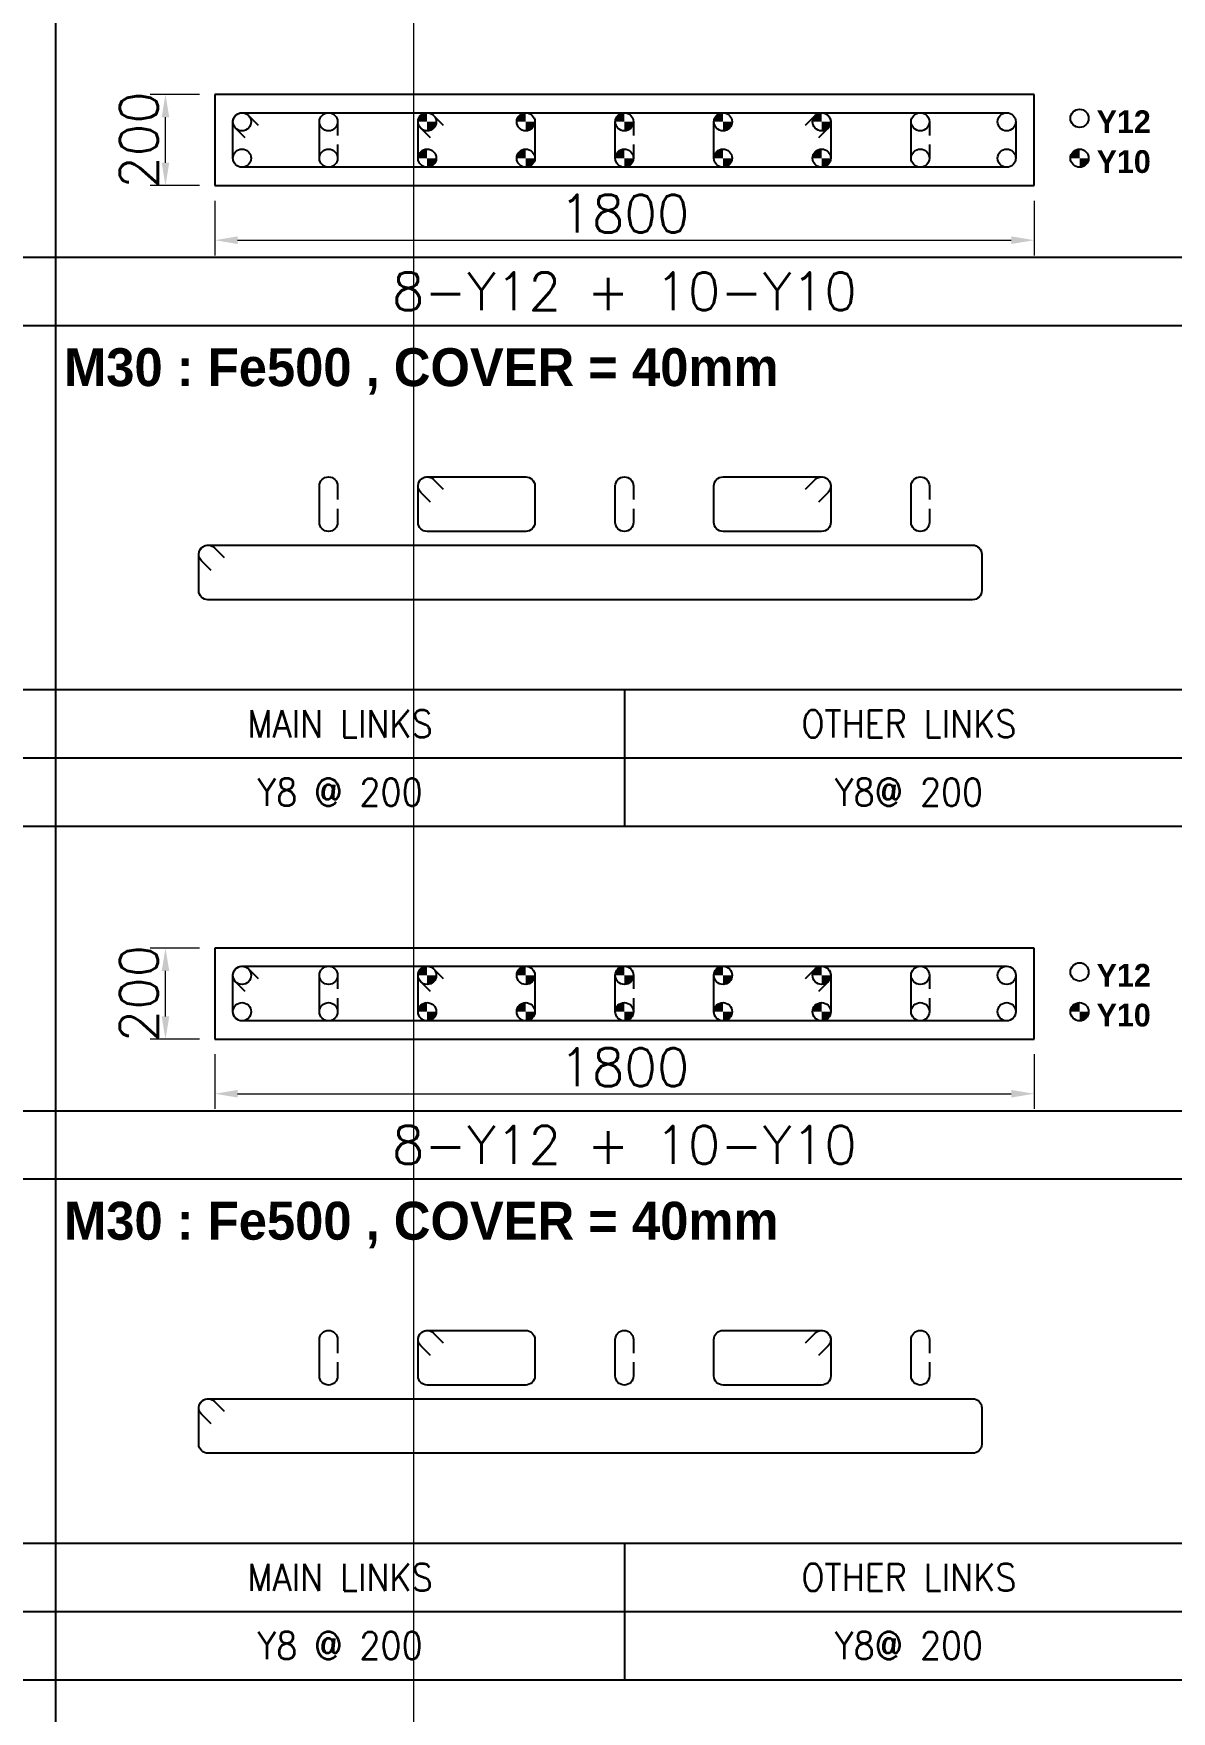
# Model space of a CAD drawing. Header units: millimetres. Extents: x -28707963 to -28231469, y 696001 to 896471.
# Drawn here: x -28298180 to -28290680, y 865537 to 876595 of the extents above; entities that cross this region are included whole.
import ezdxf
from ezdxf.enums import TextEntityAlignment as Align

# ---------------------------------------------------------------- set-up
doc = ezdxf.new("R2010")
doc.units = ezdxf.units.MM
doc.header["$MEASUREMENT"] = 0
doc.header["$PDMODE"] = 34
doc.header["$PDSIZE"] = -8
doc.layers.get('0').update_dxf_attribs({"lineweight": 5})
for name, color, linetype in [('04 NORMAL TEXT.', 4, 'Continuous'), ('09 COL TEXT-SCH', 2, 'Continuous'), ('14 REINF', 6, 'Continuous'), ('22 TABLE FRAME', 5, 'Continuous'), ('23 STIRRUPS', 5, 'Continuous'), ('TEXT', 4, 'Continuous')]:
    doc.layers.add(name, color=color, linetype=linetype)
doc.layers.add('19 COLUMN', color=1, linetype='Continuous', lineweight=25)
doc.styles.add('adani bold', font='')
doc.styles.add('ROMANS', font='simplex.shx')
doc.styles.get('adani bold').set_extended_font_data('Adani Bold', bold=True)
doc.dimstyles.new('D 50', dxfattribs={"dimscale": 100, "dimtxt": 3, "dimasz": 1.5, "dimexe": 1, "dimexo": 1, "dimgap": 0.5, "dimtad": 1, "dimdec": 0, "dimdsep": 46, "dimtxsty": 'ROMANS', "dimcen": 2.5, "dimclrd": 5, "dimclre": 5, "dimclrt": 4, "dimadec": 0, "dimazin": 0, "dimtfac": 1, "dimtdec": 0, "dimtmove": 0, "dimatfit": 3, "dimfxl": 1, "dimlwd": 0, "dimlwe": 0, "dimarcsym": 0})

# ---------------------------------------------------------------- blocks, each defined once
blk = doc.blocks.new('*D836')
at = {"color": 5, "lineweight": 0, "transparency": 16777216}
for p, q in [((-28296986, 869868), (-28296986, 869508)), ((-28291586, 869868), (-28291586, 869508)), ((-28296836, 869608), (-28291736, 869608))]:
    blk.add_line(p, q, dxfattribs=at)
at = {"color": 5, "transparency": 16777216}
for points in [[(-28296836, 869633), (-28296836, 869583), (-28296986, 869608)], [(-28291736, 869583), (-28291736, 869633), (-28291586, 869608)]]:
    blk.add_solid(points, dxfattribs=at)
at = {"layer": 'Defpoints', "color": 0, "transparency": 16777216}
for p in [(-28296986, 869968), (-28291586, 869968), (-28291586, 869608)]:
    blk.add_point(p, dxfattribs=at)
at = {"color": 4, "transparency": 16777216, "insert": (-28294286, 869783), "char_height": 250, "attachment_point": 5, "style": 'ROMANS'}
blk.add_mtext('1800', dxfattribs=at)
blk = doc.blocks.new('*D837')
at = {"color": 5, "lineweight": 0, "transparency": 16777216}
for p, q in [((-28296986, 875493), (-28296986, 875133)), ((-28291586, 875493), (-28291586, 875133)), ((-28296836, 875233), (-28291736, 875233))]:
    blk.add_line(p, q, dxfattribs=at)
at = {"color": 5, "transparency": 16777216}
for points in [[(-28296836, 875258), (-28296836, 875208), (-28296986, 875233)], [(-28291736, 875208), (-28291736, 875258), (-28291586, 875233)]]:
    blk.add_solid(points, dxfattribs=at)
at = {"layer": 'Defpoints', "color": 0, "transparency": 16777216}
for p in [(-28296986, 875593), (-28291586, 875593), (-28291586, 875233)]:
    blk.add_point(p, dxfattribs=at)
at = {"color": 4, "transparency": 16777216, "insert": (-28294286, 875408), "char_height": 250, "attachment_point": 5, "style": 'ROMANS'}
blk.add_mtext('1800', dxfattribs=at)
blk = doc.blocks.new('*D856')
at = {"color": 5, "lineweight": 0, "transparency": 16777216}
for p, q in [((-28297086, 876193), (-28297411, 876193)), ((-28297311, 875743), (-28297311, 876043)), ((-28297086, 875593), (-28297411, 875593))]:
    blk.add_line(p, q, dxfattribs=at)
at = {"color": 5, "transparency": 16777216}
for points in [[(-28297286, 876043), (-28297336, 876043), (-28297311, 876193)], [(-28297336, 875743), (-28297286, 875743), (-28297311, 875593)]]:
    blk.add_solid(points, dxfattribs=at)
at = {"layer": 'Defpoints', "color": 0, "transparency": 16777216}
for p in [(-28297311, 876193), (-28296986, 876193), (-28296986, 875593)]:
    blk.add_point(p, dxfattribs=at)
at = {"color": 4, "transparency": 16777216, "insert": (-28297486, 875893), "char_height": 250, "attachment_point": 5, "rotation": 90, "style": 'ROMANS'}
blk.add_mtext('200', dxfattribs=at)
blk = doc.blocks.new('*D857')
at = {"color": 5, "lineweight": 0, "transparency": 16777216}
for p, q in [((-28297086, 870568), (-28297411, 870568)), ((-28297311, 870118), (-28297311, 870418)), ((-28297086, 869968), (-28297411, 869968))]:
    blk.add_line(p, q, dxfattribs=at)
at = {"color": 5, "transparency": 16777216}
for points in [[(-28297286, 870418), (-28297336, 870418), (-28297311, 870568)], [(-28297336, 870118), (-28297286, 870118), (-28297311, 869968)]]:
    blk.add_solid(points, dxfattribs=at)
at = {"layer": 'Defpoints', "color": 0, "transparency": 16777216}
for p in [(-28297311, 870568), (-28296986, 870568), (-28296986, 869968)]:
    blk.add_point(p, dxfattribs=at)
at = {"color": 4, "transparency": 16777216, "insert": (-28297486, 870268), "char_height": 250, "attachment_point": 5, "rotation": 90, "style": 'ROMANS'}
blk.add_mtext('200', dxfattribs=at)

msp = doc.modelspace()

# ---------------------------------------------------------------- hatches: boundary and pattern name
at = {"layer": '14 REINF'}
h = msp.add_hatch(color=6, dxfattribs=at)
edge = h.paths.add_edge_path(flags=0)
edge.add_line((-28295646.1, 876013.4), (-28295586.1, 876013.4))
edge.add_line((-28295586.1, 876013.4), (-28295586.1, 876073.4))
edge.add_arc((-28295586.1, 876013.4), 60, 90, 180)
edge = h.paths.add_edge_path(flags=0)
edge.add_line((-28295526.1, 876013.4), (-28295586.1, 876013.4))
edge.add_line((-28295586.1, 876013.4), (-28295586.1, 875953.4))
edge.add_arc((-28295586.1, 876013.4), 60, 270, 360)
h = msp.add_hatch(color=6, dxfattribs=at)
edge = h.paths.add_edge_path(flags=0)
edge.add_line((-28294996.1, 876013.4), (-28294936.1, 876013.4))
edge.add_line((-28294936.1, 876013.4), (-28294936.1, 876073.4))
edge.add_arc((-28294936.1, 876013.4), 60, 90, 180)
edge = h.paths.add_edge_path(flags=0)
edge.add_line((-28294876.1, 876013.4), (-28294936.1, 876013.4))
edge.add_line((-28294936.1, 876013.4), (-28294936.1, 875953.4))
edge.add_arc((-28294936.1, 876013.4), 60, 270, 360)
h = msp.add_hatch(color=6, dxfattribs=at)
edge = h.paths.add_edge_path(flags=0)
edge.add_line((-28294346.1, 876013.4), (-28294286.1, 876013.4))
edge.add_line((-28294286.1, 876013.4), (-28294286.1, 876073.4))
edge.add_arc((-28294286.1, 876013.4), 60, 90, 180)
edge = h.paths.add_edge_path(flags=0)
edge.add_line((-28294226.1, 876013.4), (-28294286.1, 876013.4))
edge.add_line((-28294286.1, 876013.4), (-28294286.1, 875953.4))
edge.add_arc((-28294286.1, 876013.4), 60, 270, 360)
h = msp.add_hatch(color=6, dxfattribs=at)
edge = h.paths.add_edge_path(flags=0)
edge.add_line((-28293696.1, 876013.4), (-28293636.1, 876013.4))
edge.add_line((-28293636.1, 876013.4), (-28293636.1, 876073.4))
edge.add_arc((-28293636.1, 876013.4), 60, 90, 180)
edge = h.paths.add_edge_path(flags=0)
edge.add_line((-28293576.1, 876013.4), (-28293636.1, 876013.4))
edge.add_line((-28293636.1, 876013.4), (-28293636.1, 875953.4))
edge.add_arc((-28293636.1, 876013.4), 60, 270, 360)
h = msp.add_hatch(color=6, dxfattribs=at)
edge = h.paths.add_edge_path(flags=0)
edge.add_line((-28293046.1, 876013.4), (-28292986.1, 876013.4))
edge.add_line((-28292986.1, 876013.4), (-28292986.1, 876073.4))
edge.add_arc((-28292986.1, 876013.4), 60, 90, 180)
edge = h.paths.add_edge_path(flags=0)
edge.add_line((-28292926.1, 876013.4), (-28292986.1, 876013.4))
edge.add_line((-28292986.1, 876013.4), (-28292986.1, 875953.4))
edge.add_arc((-28292986.1, 876013.4), 60, 270, 360)
h = msp.add_hatch(color=6, dxfattribs=at)
edge = h.paths.add_edge_path(flags=0)
edge.add_line((-28295646.1, 875773.4), (-28295586.1, 875773.4))
edge.add_line((-28295586.1, 875773.4), (-28295586.1, 875833.4))
edge.add_arc((-28295586.1, 875773.4), 60, 90, 180)
edge = h.paths.add_edge_path(flags=0)
edge.add_line((-28295526.1, 875773.4), (-28295586.1, 875773.4))
edge.add_line((-28295586.1, 875773.4), (-28295586.1, 875713.4))
edge.add_arc((-28295586.1, 875773.4), 60, 270, 360)
h = msp.add_hatch(color=6, dxfattribs=at)
edge = h.paths.add_edge_path(flags=0)
edge.add_line((-28294996.1, 875773.4), (-28294936.1, 875773.4))
edge.add_line((-28294936.1, 875773.4), (-28294936.1, 875833.4))
edge.add_arc((-28294936.1, 875773.4), 60, 90, 180)
edge = h.paths.add_edge_path(flags=0)
edge.add_line((-28294876.1, 875773.4), (-28294936.1, 875773.4))
edge.add_line((-28294936.1, 875773.4), (-28294936.1, 875713.4))
edge.add_arc((-28294936.1, 875773.4), 60, 270, 360)
h = msp.add_hatch(color=6, dxfattribs=at)
edge = h.paths.add_edge_path(flags=0)
edge.add_line((-28294346.1, 875773.4), (-28294286.1, 875773.4))
edge.add_line((-28294286.1, 875773.4), (-28294286.1, 875833.4))
edge.add_arc((-28294286.1, 875773.4), 60, 90, 180)
edge = h.paths.add_edge_path(flags=0)
edge.add_line((-28294226.1, 875773.4), (-28294286.1, 875773.4))
edge.add_line((-28294286.1, 875773.4), (-28294286.1, 875713.4))
edge.add_arc((-28294286.1, 875773.4), 60, 270, 360)
h = msp.add_hatch(color=6, dxfattribs=at)
edge = h.paths.add_edge_path(flags=0)
edge.add_line((-28293696.1, 875773.4), (-28293636.1, 875773.4))
edge.add_line((-28293636.1, 875773.4), (-28293636.1, 875833.4))
edge.add_arc((-28293636.1, 875773.4), 60, 90, 180)
edge = h.paths.add_edge_path(flags=0)
edge.add_line((-28293576.1, 875773.4), (-28293636.1, 875773.4))
edge.add_line((-28293636.1, 875773.4), (-28293636.1, 875713.4))
edge.add_arc((-28293636.1, 875773.4), 60, 270, 360)
h = msp.add_hatch(color=6, dxfattribs=at)
edge = h.paths.add_edge_path(flags=0)
edge.add_line((-28293046.1, 875773.4), (-28292986.1, 875773.4))
edge.add_line((-28292986.1, 875773.4), (-28292986.1, 875833.4))
edge.add_arc((-28292986.1, 875773.4), 60, 90, 180)
edge = h.paths.add_edge_path(flags=0)
edge.add_line((-28292926.1, 875773.4), (-28292986.1, 875773.4))
edge.add_line((-28292986.1, 875773.4), (-28292986.1, 875713.4))
edge.add_arc((-28292986.1, 875773.4), 60, 270, 360)
h = msp.add_hatch(color=6, dxfattribs=at)
edge = h.paths.add_edge_path(flags=0)
edge.add_line((-28291346.1, 875773.4), (-28291286.1, 875773.4))
edge.add_line((-28291286.1, 875773.4), (-28291286.1, 875833.4))
edge.add_arc((-28291286.1, 875773.4), 60, 90, 180)
edge = h.paths.add_edge_path(flags=0)
edge.add_line((-28291226.1, 875773.4), (-28291286.1, 875773.4))
edge.add_line((-28291286.1, 875773.4), (-28291286.1, 875713.4))
edge.add_arc((-28291286.1, 875773.4), 60, 270, 360)
h = msp.add_hatch(color=6, dxfattribs=at)
edge = h.paths.add_edge_path(flags=0)
edge.add_line((-28295646.1, 870388.4), (-28295586.1, 870388.4))
edge.add_line((-28295586.1, 870388.4), (-28295586.1, 870448.4))
edge.add_arc((-28295586.1, 870388.4), 60, 90, 180)
edge = h.paths.add_edge_path(flags=0)
edge.add_line((-28295526.1, 870388.4), (-28295586.1, 870388.4))
edge.add_line((-28295586.1, 870388.4), (-28295586.1, 870328.4))
edge.add_arc((-28295586.1, 870388.4), 60, 270, 360)
h = msp.add_hatch(color=6, dxfattribs=at)
edge = h.paths.add_edge_path(flags=0)
edge.add_line((-28294996.1, 870388.4), (-28294936.1, 870388.4))
edge.add_line((-28294936.1, 870388.4), (-28294936.1, 870448.4))
edge.add_arc((-28294936.1, 870388.4), 60, 90, 180)
edge = h.paths.add_edge_path(flags=0)
edge.add_line((-28294876.1, 870388.4), (-28294936.1, 870388.4))
edge.add_line((-28294936.1, 870388.4), (-28294936.1, 870328.4))
edge.add_arc((-28294936.1, 870388.4), 60, 270, 360)
h = msp.add_hatch(color=6, dxfattribs=at)
edge = h.paths.add_edge_path(flags=0)
edge.add_line((-28294346.1, 870388.4), (-28294286.1, 870388.4))
edge.add_line((-28294286.1, 870388.4), (-28294286.1, 870448.4))
edge.add_arc((-28294286.1, 870388.4), 60, 90, 180)
edge = h.paths.add_edge_path(flags=0)
edge.add_line((-28294226.1, 870388.4), (-28294286.1, 870388.4))
edge.add_line((-28294286.1, 870388.4), (-28294286.1, 870328.4))
edge.add_arc((-28294286.1, 870388.4), 60, 270, 360)
h = msp.add_hatch(color=6, dxfattribs=at)
edge = h.paths.add_edge_path(flags=0)
edge.add_line((-28293696.1, 870388.4), (-28293636.1, 870388.4))
edge.add_line((-28293636.1, 870388.4), (-28293636.1, 870448.4))
edge.add_arc((-28293636.1, 870388.4), 60, 90, 180)
edge = h.paths.add_edge_path(flags=0)
edge.add_line((-28293576.1, 870388.4), (-28293636.1, 870388.4))
edge.add_line((-28293636.1, 870388.4), (-28293636.1, 870328.4))
edge.add_arc((-28293636.1, 870388.4), 60, 270, 360)
h = msp.add_hatch(color=6, dxfattribs=at)
edge = h.paths.add_edge_path(flags=0)
edge.add_line((-28293046.1, 870388.4), (-28292986.1, 870388.4))
edge.add_line((-28292986.1, 870388.4), (-28292986.1, 870448.4))
edge.add_arc((-28292986.1, 870388.4), 60, 90, 180)
edge = h.paths.add_edge_path(flags=0)
edge.add_line((-28292926.1, 870388.4), (-28292986.1, 870388.4))
edge.add_line((-28292986.1, 870388.4), (-28292986.1, 870328.4))
edge.add_arc((-28292986.1, 870388.4), 60, 270, 360)
h = msp.add_hatch(color=6, dxfattribs=at)
edge = h.paths.add_edge_path(flags=0)
edge.add_line((-28295646.1, 870148.4), (-28295586.1, 870148.4))
edge.add_line((-28295586.1, 870148.4), (-28295586.1, 870208.4))
edge.add_arc((-28295586.1, 870148.4), 60, 90, 180)
edge = h.paths.add_edge_path(flags=0)
edge.add_line((-28295526.1, 870148.4), (-28295586.1, 870148.4))
edge.add_line((-28295586.1, 870148.4), (-28295586.1, 870088.4))
edge.add_arc((-28295586.1, 870148.4), 60, 270, 360)
h = msp.add_hatch(color=6, dxfattribs=at)
edge = h.paths.add_edge_path(flags=0)
edge.add_line((-28294996.1, 870148.4), (-28294936.1, 870148.4))
edge.add_line((-28294936.1, 870148.4), (-28294936.1, 870208.4))
edge.add_arc((-28294936.1, 870148.4), 60, 90, 180)
edge = h.paths.add_edge_path(flags=0)
edge.add_line((-28294876.1, 870148.4), (-28294936.1, 870148.4))
edge.add_line((-28294936.1, 870148.4), (-28294936.1, 870088.4))
edge.add_arc((-28294936.1, 870148.4), 60, 270, 360)
h = msp.add_hatch(color=6, dxfattribs=at)
edge = h.paths.add_edge_path(flags=0)
edge.add_line((-28294346.1, 870148.4), (-28294286.1, 870148.4))
edge.add_line((-28294286.1, 870148.4), (-28294286.1, 870208.4))
edge.add_arc((-28294286.1, 870148.4), 60, 90, 180)
edge = h.paths.add_edge_path(flags=0)
edge.add_line((-28294226.1, 870148.4), (-28294286.1, 870148.4))
edge.add_line((-28294286.1, 870148.4), (-28294286.1, 870088.4))
edge.add_arc((-28294286.1, 870148.4), 60, 270, 360)
h = msp.add_hatch(color=6, dxfattribs=at)
edge = h.paths.add_edge_path(flags=0)
edge.add_line((-28293696.1, 870148.4), (-28293636.1, 870148.4))
edge.add_line((-28293636.1, 870148.4), (-28293636.1, 870208.4))
edge.add_arc((-28293636.1, 870148.4), 60, 90, 180)
edge = h.paths.add_edge_path(flags=0)
edge.add_line((-28293576.1, 870148.4), (-28293636.1, 870148.4))
edge.add_line((-28293636.1, 870148.4), (-28293636.1, 870088.4))
edge.add_arc((-28293636.1, 870148.4), 60, 270, 360)
h = msp.add_hatch(color=6, dxfattribs=at)
edge = h.paths.add_edge_path(flags=0)
edge.add_line((-28293046.1, 870148.4), (-28292986.1, 870148.4))
edge.add_line((-28292986.1, 870148.4), (-28292986.1, 870208.4))
edge.add_arc((-28292986.1, 870148.4), 60, 90, 180)
edge = h.paths.add_edge_path(flags=0)
edge.add_line((-28292926.1, 870148.4), (-28292986.1, 870148.4))
edge.add_line((-28292986.1, 870148.4), (-28292986.1, 870088.4))
edge.add_arc((-28292986.1, 870148.4), 60, 270, 360)
h = msp.add_hatch(color=6, dxfattribs=at)
edge = h.paths.add_edge_path(flags=0)
edge.add_line((-28291346.1, 870148.4), (-28291286.1, 870148.4))
edge.add_line((-28291286.1, 870148.4), (-28291286.1, 870208.4))
edge.add_arc((-28291286.1, 870148.4), 60, 90, 180)
edge = h.paths.add_edge_path(flags=0)
edge.add_line((-28291226.1, 870148.4), (-28291286.1, 870148.4))
edge.add_line((-28291286.1, 870148.4), (-28291286.1, 870088.4))
edge.add_arc((-28291286.1, 870148.4), 60, 270, 360)

# ---------------------------------------------------------------- linework, layer by layer
msp.add_line((-28295675.5, 896471.2), (-28295675.5, 817472.8))
msp.add_lwpolyline([(-28341538.8, 788796.2), (-28242181.2, 788796.2), (-28242181.2, 874671.2), (-28341538.8, 874671.2)], close=True)
at = {"layer": '14 REINF', "color": 6}
for centre in [(-28291286.1, 876035.9), (-28296806.1, 876013.4), (-28296236.1, 876013.4), (-28295586.1, 876013.4), (-28294936.1, 876013.4), (-28294286.1, 876013.4), (-28293636.1, 876013.4), (-28292986.1, 876013.4), (-28292336.1, 876013.4), (-28291766.1, 876013.4), (-28296806.1, 875773.4), (-28296236.1, 875773.4), (-28295586.1, 875773.4), (-28294936.1, 875773.4), (-28294286.1, 875773.4), (-28293636.1, 875773.4), (-28292986.1, 875773.4), (-28292336.1, 875773.4), (-28291766.1, 875773.4), (-28291286.1, 875773.4), (-28296806.1, 870388.4), (-28296236.1, 870388.4), (-28295586.1, 870388.4), (-28294936.1, 870388.4), (-28294286.1, 870388.4), (-28293636.1, 870388.4), (-28292986.1, 870388.4), (-28292336.1, 870388.4), (-28291766.1, 870388.4), (-28291286.1, 870410.9), (-28296806.1, 870148.4), (-28296236.1, 870148.4), (-28295586.1, 870148.4), (-28294936.1, 870148.4), (-28294286.1, 870148.4), (-28293636.1, 870148.4), (-28292986.1, 870148.4), (-28292336.1, 870148.4), (-28291766.1, 870148.4), (-28291286.1, 870148.4)]:
    msp.add_circle(centre, 60, dxfattribs=at)
at = {"layer": '19 COLUMN', "color": 4}
for points in [[(-28291586.1, 876193.4), (-28296986.1, 876193.4)], [(-28296986.1, 876193.4), (-28296986.1, 875593.4)], [(-28291586.1, 875593.4), (-28291586.1, 876193.4)], [(-28296986.1, 875593.4), (-28291586.1, 875593.4)], [(-28291586.1, 870568.4), (-28296986.1, 870568.4)], [(-28296986.1, 870568.4), (-28296986.1, 869968.4)], [(-28291586.1, 869968.4), (-28291586.1, 870568.4)], [(-28296986.1, 869968.4), (-28291586.1, 869968.4)]]:
    msp.add_lwpolyline(points, dxfattribs=at)
at = {"layer": '22 TABLE FRAME', "color": 5, "linetype": 'Continuous'}
for p, q in [((-28298036.1, 886726.1), (-28298036.1, 863421.2)), ((-28330286.1, 875121.2), (-28275536.1, 875121.2)), ((-28334786.1, 874671.2), (-28275536.1, 874671.2)), ((-28330286.1, 872271.2), (-28275536.1, 872271.2)), ((-28294286.1, 872271.2), (-28294286.1, 871371.2)), ((-28330286.1, 871821.2), (-28275536.1, 871821.2)), ((-28330286.1, 871371.2), (-28275536.1, 871371.2)), ((-28330286.1, 869496.2), (-28275536.1, 869496.2)), ((-28334786.1, 869046.2), (-28245536.1, 869046.2)), ((-28330286.1, 866646.2), (-28275536.1, 866646.2)), ((-28294286.1, 866646.2), (-28294286.1, 865746.2)), ((-28330286.1, 866196.2), (-28275536.1, 866196.2)), ((-28330286.1, 865746.2), (-28275536.1, 865746.2))]:
    msp.add_line(p, q, dxfattribs=at)
at = {"layer": '23 STIRRUPS', "color": 5}
for points in [[(-28296784.9, 875907.3), (-28296848.5, 875970.9, -0.668178), (-28296806.1, 876073.4), (-28291766.1, 876073.4, -0.4142136), (-28291706.1, 876013.4), (-28291706.1, 875773.4, -0.4142136), (-28291766.1, 875713.4), (-28296806.1, 875713.4, -0.4142136), (-28296866.1, 875773.4), (-28296866.1, 876013.4, -0.6681793), (-28296763.7, 876055.8), (-28296700, 875992.1)], [(-28296176.1, 875863.4), (-28296176.1, 875773.4, -1), (-28296296.1, 875773.4), (-28296296.1, 876013.4, -1), (-28296176.1, 876013.4), (-28296176.1, 875923.4)], [(-28295564.9, 875907.3), (-28295628.5, 875970.9, -0.6680424), (-28295586.1, 876073.4), (-28294936.1, 876073.4, -0.4141037), (-28294876.1, 876013.4), (-28294876.1, 875773.4, -0.4141037), (-28294936.1, 875713.4), (-28295586.1, 875713.4, -0.4141037), (-28295646.1, 875773.4), (-28295646.1, 876013.4, -0.6681793), (-28295543.6, 876055.8), (-28295480, 875992.1)], [(-28294226.1, 875863.4), (-28294226.1, 875773.4, -1), (-28294346.1, 875773.4), (-28294346.1, 876013.4, -1), (-28294226.1, 876013.4), (-28294226.1, 875923.4)], [(-28293092.2, 875992.1), (-28293028.6, 876055.8, -0.6681793), (-28292926.1, 876013.4), (-28292926.1, 875773.4, -0.4141037), (-28292986.1, 875713.4), (-28293636.1, 875713.4, -0.4141037), (-28293696.1, 875773.4), (-28293696.1, 876013.4, -0.4141037), (-28293636.1, 876073.4), (-28292986.1, 876073.4, -0.6680424), (-28292943.7, 875970.9), (-28293007.3, 875907.3)], [(-28292276.1, 875863.4), (-28292276.1, 875773.4, -1), (-28292396.1, 875773.4), (-28292396.1, 876013.4, -1), (-28292276.1, 876013.4), (-28292276.1, 875923.4)], [(-28296176.1, 873463.4), (-28296176.1, 873373.4, -1), (-28296296.1, 873373.4), (-28296296.1, 873613.4, -1), (-28296176.1, 873613.4), (-28296176.1, 873523.4)], [(-28295564.9, 873507.3), (-28295628.5, 873570.9, -0.6680424), (-28295586.1, 873673.4), (-28294936.1, 873673.4, -0.4141037), (-28294876.1, 873613.4), (-28294876.1, 873373.4, -0.4141037), (-28294936.1, 873313.4), (-28295586.1, 873313.4, -0.4141037), (-28295646.1, 873373.4), (-28295646.1, 873613.4, -0.6681793), (-28295543.6, 873655.8), (-28295480, 873592.1)], [(-28294226.1, 873463.4), (-28294226.1, 873373.4, -1), (-28294346.1, 873373.4), (-28294346.1, 873613.4, -1), (-28294226.1, 873613.4), (-28294226.1, 873523.4)], [(-28293092.2, 873592.1), (-28293028.6, 873655.8, -0.6681793), (-28292926.1, 873613.4), (-28292926.1, 873373.4, -0.4141037), (-28292986.1, 873313.4), (-28293636.1, 873313.4, -0.4141037), (-28293696.1, 873373.4), (-28293696.1, 873613.4, -0.4141037), (-28293636.1, 873673.4), (-28292986.1, 873673.4, -0.6680424), (-28292943.7, 873570.9), (-28293007.3, 873507.3)], [(-28292276.1, 873463.4), (-28292276.1, 873373.4, -1), (-28292396.1, 873373.4), (-28292396.1, 873613.4, -1), (-28292276.1, 873613.4), (-28292276.1, 873523.4)], [(-28297009.9, 873057.3), (-28297073.5, 873120.9, -0.668178), (-28297031.1, 873223.4), (-28291991.1, 873223.4, -0.4142136), (-28291931.1, 873163.4), (-28291931.1, 872923.4, -0.4142136), (-28291991.1, 872863.4), (-28297031.1, 872863.4, -0.4142136), (-28297091.1, 872923.4), (-28297091.1, 873163.4, -0.6681793), (-28296988.7, 873205.8), (-28296925, 873142.1)], [(-28296784.9, 870282.3), (-28296848.5, 870345.9, -0.668178), (-28296806.1, 870448.4), (-28291766.1, 870448.4, -0.4142136), (-28291706.1, 870388.4), (-28291706.1, 870148.4, -0.4142136), (-28291766.1, 870088.4), (-28296806.1, 870088.4, -0.4142136), (-28296866.1, 870148.4), (-28296866.1, 870388.4, -0.6681793), (-28296763.7, 870430.8), (-28296700, 870367.1)], [(-28296176.1, 870238.4), (-28296176.1, 870148.4, -1), (-28296296.1, 870148.4), (-28296296.1, 870388.4, -1), (-28296176.1, 870388.4), (-28296176.1, 870298.4)], [(-28295564.9, 870282.3), (-28295628.5, 870345.9, -0.6680424), (-28295586.1, 870448.4), (-28294936.1, 870448.4, -0.4141037), (-28294876.1, 870388.4), (-28294876.1, 870148.4, -0.4141037), (-28294936.1, 870088.4), (-28295586.1, 870088.4, -0.4141037), (-28295646.1, 870148.4), (-28295646.1, 870388.4, -0.6681793), (-28295543.6, 870430.8), (-28295480, 870367.1)], [(-28294226.1, 870238.4), (-28294226.1, 870148.4, -1), (-28294346.1, 870148.4), (-28294346.1, 870388.4, -1), (-28294226.1, 870388.4), (-28294226.1, 870298.4)], [(-28293092.2, 870367.1), (-28293028.6, 870430.8, -0.6681793), (-28292926.1, 870388.4), (-28292926.1, 870148.4, -0.4141037), (-28292986.1, 870088.4), (-28293636.1, 870088.4, -0.4141037), (-28293696.1, 870148.4), (-28293696.1, 870388.4, -0.4141037), (-28293636.1, 870448.4), (-28292986.1, 870448.4, -0.6680424), (-28292943.7, 870345.9), (-28293007.3, 870282.3)], [(-28292276.1, 870238.4), (-28292276.1, 870148.4, -1), (-28292396.1, 870148.4), (-28292396.1, 870388.4, -1), (-28292276.1, 870388.4), (-28292276.1, 870298.4)], [(-28296176.1, 867838.4), (-28296176.1, 867748.4, -1), (-28296296.1, 867748.4), (-28296296.1, 867988.4, -1), (-28296176.1, 867988.4), (-28296176.1, 867898.4)], [(-28295564.9, 867882.3), (-28295628.5, 867945.9, -0.6680424), (-28295586.1, 868048.4), (-28294936.1, 868048.4, -0.4141037), (-28294876.1, 867988.4), (-28294876.1, 867748.4, -0.4141037), (-28294936.1, 867688.4), (-28295586.1, 867688.4, -0.4141037), (-28295646.1, 867748.4), (-28295646.1, 867988.4, -0.6681793), (-28295543.6, 868030.8), (-28295480, 867967.1)], [(-28294226.1, 867838.4), (-28294226.1, 867748.4, -1), (-28294346.1, 867748.4), (-28294346.1, 867988.4, -1), (-28294226.1, 867988.4), (-28294226.1, 867898.4)], [(-28293092.2, 867967.1), (-28293028.6, 868030.8, -0.6681793), (-28292926.1, 867988.4), (-28292926.1, 867748.4, -0.4141037), (-28292986.1, 867688.4), (-28293636.1, 867688.4, -0.4141037), (-28293696.1, 867748.4), (-28293696.1, 867988.4, -0.4141037), (-28293636.1, 868048.4), (-28292986.1, 868048.4, -0.6680424), (-28292943.7, 867945.9), (-28293007.3, 867882.3)], [(-28292276.1, 867838.4), (-28292276.1, 867748.4, -1), (-28292396.1, 867748.4), (-28292396.1, 867988.4, -1), (-28292276.1, 867988.4), (-28292276.1, 867898.4)], [(-28297009.9, 867432.3), (-28297073.5, 867495.9, -0.668178), (-28297031.1, 867598.4), (-28291991.1, 867598.4, -0.4142136), (-28291931.1, 867538.4), (-28291931.1, 867298.4, -0.4142136), (-28291991.1, 867238.4), (-28297031.1, 867238.4, -0.4142136), (-28297091.1, 867298.4), (-28297091.1, 867538.4, -0.6681793), (-28296988.7, 867580.8), (-28296925, 867517.1)]]:
    msp.add_lwpolyline(points, format="xyb", dxfattribs=at)

# ---------------------------------------------------------------- texts
at = {"layer": '04 NORMAL TEXT.', "color": 4, "style": 'ROMANS', "width": 0.9}
for s, p in [('MAIN LINKS', (-28296161.1, 872046.2)), ('OTHER LINKS', (-28292411.1, 872046.2)), ('Y8 @ 200', (-28296161.1, 871596.2)), ('Y8@ 200', (-28292411.1, 871596.2)), ('MAIN LINKS', (-28296161.1, 866421.2)), ('OTHER LINKS', (-28292411.1, 866421.2)), ('Y8 @ 200', (-28296161.1, 865971.2)), ('Y8@ 200', (-28292411.1, 865971.2))]:
    msp.add_text(s, height=180, dxfattribs=at).set_placement(p, align=Align.MIDDLE_CENTER)
at = {"layer": '09 COL TEXT-SCH', "color": 3, "linetype": 'Continuous', "style": 'ROMANS'}
for p in [(-28294286.1, 874896.2), (-28294286.1, 869271.2)]:
    msp.add_text('8-Y12 + 10-Y10', height=250, dxfattribs=at).set_placement(p, align=Align.MIDDLE_CENTER)
at = {"layer": 'TEXT', "style": 'adani bold'}
for s, p in [('Y12', (-28291173.6, 876013.7)), ('Y10', (-28291173.6, 875751.2)), ('Y12', (-28291173.6, 870388.7)), ('Y10', (-28291173.6, 870126.2))]:
    msp.add_text(s, height=150, dxfattribs=at).set_placement(p, align=Align.MIDDLE_LEFT)
for p in [(-28297979.8, 874271.2), (-28297979.8, 868646.2)]:
    msp.add_text('M30 : Fe500 , COVER = 40mm', height=250, dxfattribs=at).set_placement(p)

# ---------------------------------------------------------------- dimensions: what is measured, and where the dimension line sits
for base, p1, p2, picture, middle in [((-28297311.1, 876193.4), (-28296986.1, 875593.4), (-28296986.1, 876193.4), '*D856', (-28297311.1, 875893.4)), ((-28297311.1, 870568.4), (-28296986.1, 869968.4), (-28296986.1, 870568.4), '*D857', (-28297311.1, 870268.4))]:
    dim = msp.add_linear_dim(base=base, p1=p1, p2=p2, angle=90, text='200', dimstyle='D 50', override={"dimtxt": 2.5, "dimtxsty": 'ROMANS'})
    dim.commit()
    dim.dimension.update_dxf_attribs({"geometry": picture, "text_midpoint": middle, "dimtype": 161})
for p1, p2, picture, middle in [((-28296986.1, 875593.4), (-28291586.1, 875593.4), '*D837', (-28294286.1, 875408.4)), ((-28296986.1, 869968.4), (-28291586.1, 869968.4), '*D836', (-28294286.1, 869783.4))]:
    dim = msp.add_aligned_dim(p1=p1, p2=p2, distance=-360, text='1800', dimstyle='D 50', override={"dimtxt": 2.5})
    dim.commit()
    dim.dimension.update_dxf_attribs({"geometry": picture, "text_midpoint": middle})

doc.saveas('drawing.dxf')
